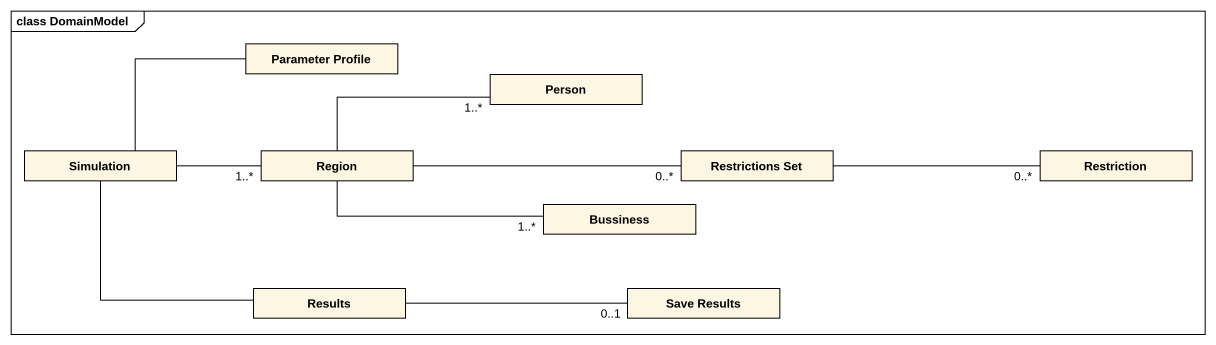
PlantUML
@startuml
mainframe class DomainModel
hide circle
hide empty members
class "Parameter Profile" as Parameter_Profile
class "Person" as Person_
class Simulation
class Region
class "Restrictions Set" as Restrictions_Set
class Restriction
class Bussiness
class Results
class "Save Results" as Save_Results
Simulation -right- Parameter_Profile
Simulation -right- "1..*" Region
Simulation -- Results
Region -right- "1..*" Person_
Region -right- "0..*" Restrictions_Set
Region -right- "1..*" Bussiness
Restrictions_Set -right- "0..*" Restriction
Results -right- "0..1" Save_Results
@enduml
